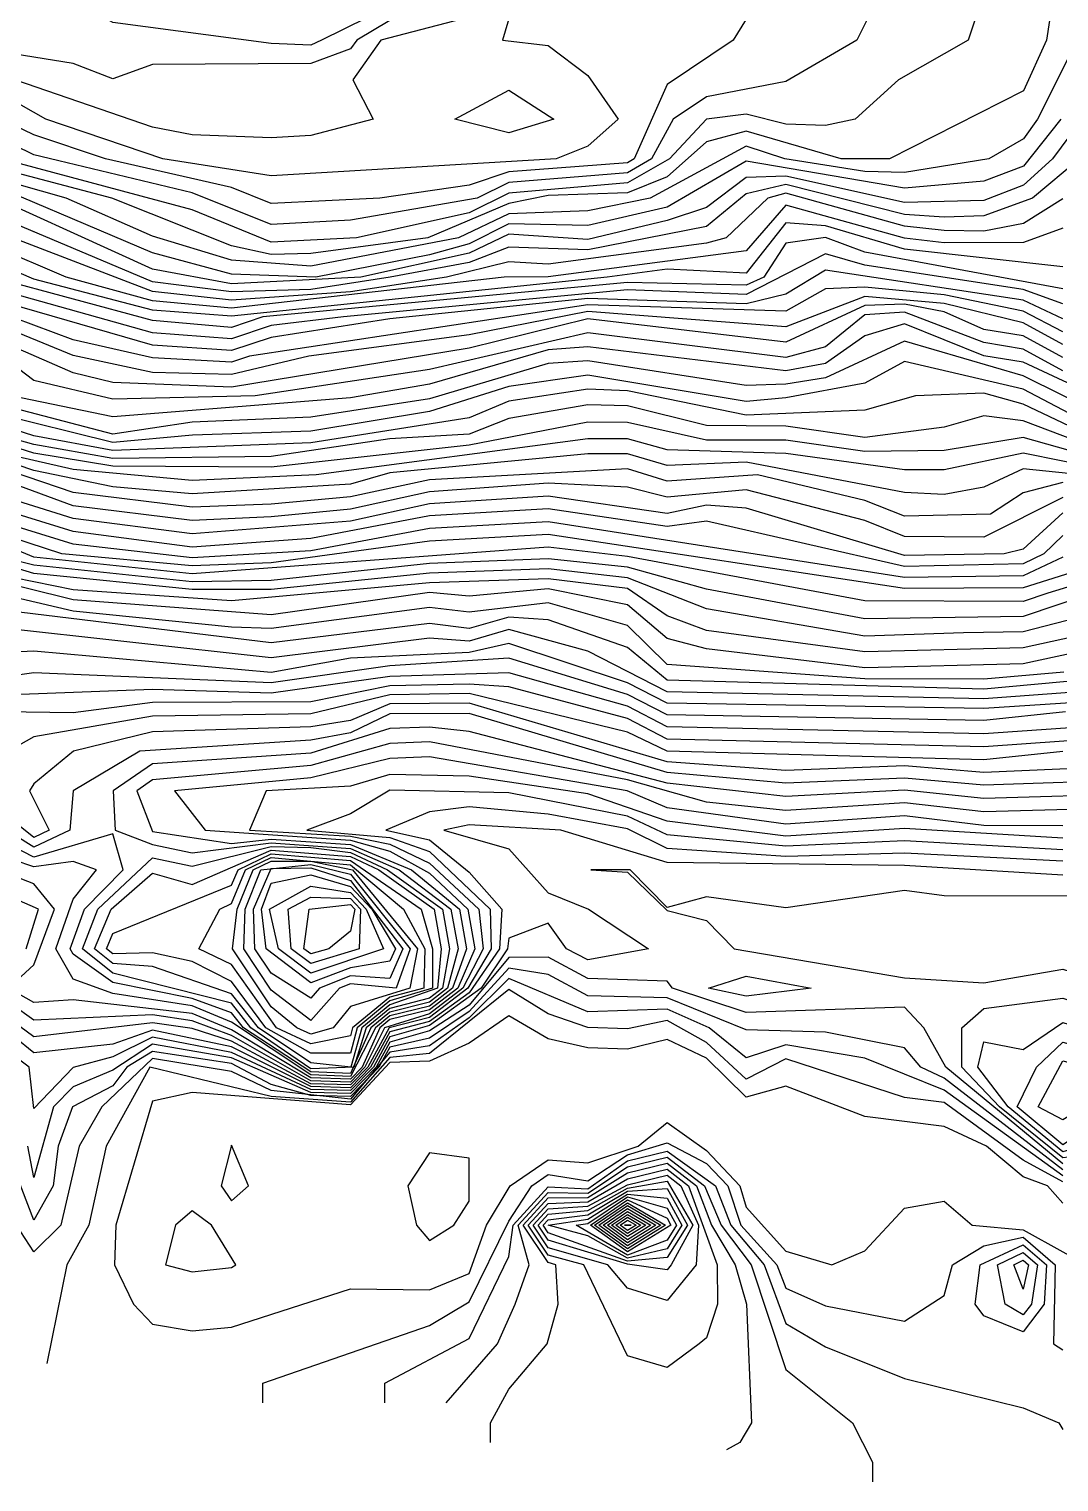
# Model space of a CAD drawing. Extents: x 2324165 to 2328366, y 427900 to 430978.
# Drawn here: x 2326915 to 2327527, y 427900 to 428765 of the extents above; entities that cross this region are included whole.
import ezdxf

# ---------------------------------------------------------------- set-up
doc = ezdxf.new("R2010")
doc.units = 0
doc.layers.add('contours', color=2, linetype='Continuous')

msp = doc.modelspace()

# ---------------------------------------------------------------- linework, layer by layer
at = {"layer": 'contours'}
for points in [[(2327402.3382, 429908.973), (2327435.6109, 429851.4763), (2327471.7884, 429815.0067), (2327481.6044, 429791.5153), (2327484.5203, 429768.0239), (2327481.8322, 429697.5498), (2327485.3067, 429603.5843), (2327472.1341, 429462.6362), (2327459.1496, 429396.085), (2327430.0892, 429345.1798), (2327406.256, 429251.2146), (2327383.9037, 429204.2322), (2327364.9703, 429142.7781), (2327344.6382, 429016.3017), (2327326.691, 428945.8278), (2327318.2391, 428922.3365), (2327294.335, 428881.0615), (2327273.94, 428828.3715), (2327211.6505, 428804.8809), (2327176.6134, 428784.0241), (2327129.525, 428769.5906), (2327109.8426, 428757.8993)], [(2327088.7058, 428757.8996), (2327082.4367, 428755.0286), (2327058.8926, 428756.0181), (2326964.7164, 428768.5723), (2326941.1724, 428782.1993), (2326917.6284, 428785.7672), (2326894.0844, 428796.618), (2326870.5402, 428784.652), (2326823.4522, 428802.3253), (2326799.9083, 428818.4781), (2326658.6441, 428847.0718), (2326519.9984, 428898.8545), (2326352.5719, 428932.537), (2326329.028, 428943.9808), (2326281.9398, 428948.9931), (2326164.2198, 428984.3157), (2326103.3719, 428992.8248), (2326046.4998, 429020.4723), (2325999.4117, 429027.6594), (2325952.3237, 429045.687), (2325881.6913, 429035.9018), (2325716.8831, 429074.473)], [(2327109.5314, 428640.4425), (2327058.8912, 428637.7362), (2327011.8033, 428657.0193), (2326898.7475, 428687.4277), (2326830.66, 428734.4112), (2326799.9075, 428749.6422), (2326752.8195, 428760.2826), (2326723.7747, 428781.3952), (2326588.0116, 428825.3828), (2326564.4676, 428838.2214), (2326446.7476, 428869.5954), (2326399.6596, 428885.9261), (2326281.9394, 428911.5676), (2326117.1313, 428957.7568), (2326022.9552, 428977.5462), (2325975.867, 428981.3294), (2325952.323, 428987.644), (2325881.6907, 428983.7939), (2325858.1466, 428986.9151)], [(2327085.3947, 428616.9514), (2327035.3469, 428618.6996), (2326988.2589, 428631.5732), (2326870.539, 428681.5164), (2326847.7358, 428687.4283), (2326799.9073, 428728.2155), (2326786.919, 428734.4117), (2326658.6432, 428772.8451), (2326635.0993, 428787.8967), (2326564.4674, 428814.3931), (2326446.7472, 428842.3814), (2326422.6315, 428851.8729), (2326305.4832, 428883.1526), (2326258.3952, 428901.4637), (2326070.0429, 428937.6229), (2326022.9549, 428952.1901), (2325952.3227, 428963.6117), (2325905.2345, 428962.4823), (2325811.0584, 428978.2538)], [(2327112.2527, 428616.9511), (2327035.3468, 428613.1122), (2326988.2588, 428621.7967), (2326870.5389, 428675.3159), (2326835.0528, 428687.4284), (2326799.9072, 428719.0765), (2326776.3632, 428730.5524), (2326658.6431, 428763.3415), (2326635.0992, 428778.7541), (2326564.4673, 428807.077), (2326446.7471, 428832.5513), (2326399.6591, 428849.1633), (2326305.4831, 428873.8221), (2326258.3951, 428893.6588), (2325952.3226, 428954.6929), (2325905.2344, 428954.2544), (2325858.1463, 428960.9391)], [(2327163.0607, 428616.9505), (2327105.9791, 428608.3251), (2327035.3467, 428603.4236), (2326988.2586, 428608.5529), (2326894.0827, 428644.5797), (2326870.5388, 428662.4502), (2326823.4508, 428680.4778), (2326799.9069, 428700.6713), (2326776.363, 428713.3606), (2326718.6674, 428734.4125), (2326658.643, 428748.9923), (2326564.4671, 428788.0536), (2326493.8351, 428811.6693), (2326446.747, 428818.5362), (2326329.0268, 428846.3071), (2326305.4828, 428853.0425), (2326258.3949, 428875.1325), (2326164.2188, 428901.1153), (2325952.3224, 428937.5229), (2325858.1461, 428942.4118)], [(2327197.4019, 428616.9501), (2327035.3467, 428598.5793), (2326988.2585, 428602.9699), (2326936.9367, 428616.9531), (2326894.0825, 428635.2182), (2326870.5387, 428653.4292), (2326823.4507, 428673.9117), (2326776.3629, 428704.233), (2326695.3245, 428734.4128), (2326658.6429, 428742.7508), (2326588.0109, 428766.0421), (2326493.835, 428805.2372), (2326352.5707, 428829.2134), (2326258.3948, 428866.8076), (2326211.3067, 428877.1101), (2326145.7269, 428898.8588), (2325952.3223, 428929.2664), (2325858.146, 428933.8242)], [(2327053.8102, 428593.4604), (2327035.3465, 428587.0542), (2326988.2584, 428591.2735), (2326894.0823, 428616.6432), (2326870.5385, 428635.3949), (2326823.4506, 428659.5667), (2326799.9067, 428677.8108), (2326729.2747, 428701.5361), (2326635.0988, 428739.1687), (2326588.0107, 428747.9673), (2326517.3787, 428774.5463), (2326493.8348, 428786.9812), (2326423.2027, 428805.6924), (2326313.7434, 428828.3828), (2326258.3946, 428850.2096), (2326086.1917, 428898.8595), (2325952.3222, 428916.0676), (2325829.0369, 428922.3539)], [(2327258.6612, 428616.9494), (2327035.3466, 428593.735), (2326988.2585, 428597.387), (2326917.6264, 428615.7471), (2326894.0824, 428625.8612), (2326870.5386, 428644.4081), (2326823.4506, 428667.3456), (2326799.9068, 428683.9409), (2326752.8188, 428704.5964), (2326729.2748, 428709.598), (2326682.1868, 428730.8984), (2326635.0988, 428746.0621), (2326588.0108, 428755.4645), (2326493.8349, 428796.1841), (2326333.7535, 428828.3825), (2326258.3947, 428858.4826), (2326093.5866, 428902.9475), (2325952.3222, 428921.4735), (2325858.1459, 428925.2366)], [(2327101.8902, 428593.4598), (2327058.8906, 428588.2274), (2327035.3465, 428580.2631), (2326988.2583, 428583.903), (2326894.0823, 428610.1807), (2326870.5384, 428626.3879), (2326823.4505, 428650.479), (2326799.9066, 428671.6806), (2326705.7306, 428701.787), (2326635.0987, 428731.6701), (2326588.0106, 428740.4701), (2326517.3786, 428764.7933), (2326493.8347, 428777.7047), (2326399.9525, 428804.8904), (2326291.6468, 428828.383), (2326258.3945, 428842.1361), (2326070.0424, 428894.2933), (2325952.3221, 428910.6618), (2325858.1458, 428913.8246)], [(2327046.0245, 428569.9691), (2327035.3463, 428566.4037), (2326988.2581, 428569.0236), (2326941.1701, 428579.7937), (2326894.0821, 428597.2556), (2326823.4503, 428633.7793), (2326799.9064, 428657.7192), (2326787.7067, 428663.9376), (2326697.8496, 428687.43), (2326635.0985, 428713.9811), (2326588.0104, 428724.3795), (2326564.4664, 428736.0471), (2326517.3784, 428747.3269), (2326493.8344, 428758.9252), (2326346.1656, 428804.891), (2326211.3062, 428835.5921), (2326187.7623, 428845.4187), (2326070.0422, 428876.3163), (2325975.866, 428896.4085), (2325952.322, 428899.8501), (2325881.6897, 428900.4634), (2325811.0576, 428909.5356)], [(2327012.0724, 428522.9868), (2326964.7135, 428518.603), (2326894.0814, 428536.0784), (2326823.4497, 428587.3067), (2326776.3618, 428613.4867), (2326752.8178, 428620.3294), (2326729.2739, 428638.8788), (2326705.7298, 428637.3415), (2326658.6419, 428657.3308), (2326564.4658, 428684.139), (2326534.5105, 428687.432), (2326399.6579, 428743.7085), (2326329.0258, 428754.7957), (2326305.4818, 428765.5181), (2326234.8498, 428787.553), (2326140.6737, 428811.5948), (2326117.1296, 428815.2423), (2326093.5855, 428813.5404), (2326070.0415, 428818.3109), (2326022.9535, 428835.7749), (2325975.8653, 428836.7461), (2325881.6893, 428863.6973), (2325782.2058, 428875.3717)], [(2327085.5229, 428499.4946), (2327011.8014, 428496.0745), (2326941.1692, 428502.6178), (2326894.0811, 428513.225), (2326846.9932, 428536.8922), (2326799.9055, 428573.7964), (2326729.2736, 428607.0989), (2326658.6415, 428625.2244), (2326625.9625, 428640.4481), (2326588.0096, 428651.9668), (2326564.4656, 428665.9696), (2326517.3775, 428672.2371), (2326493.8335, 428681.1359), (2326446.7454, 428688.3457), (2326406.0129, 428710.9248), (2326334.5734, 428734.417), (2326305.4814, 428735.4333), (2326258.3934, 428749.0631), (2326203.887, 428757.9099), (2326140.6733, 428775.9782), (2326093.5852, 428781.3715), (2326022.9532, 428807.0165), (2325975.865, 428811.0321), (2325834.6008, 428840.5888)], [(2327496.7319, 428828.3689), (2327473.3558, 428757.8951), (2327431.9796, 428734.4042), (2327406.1671, 428710.9131), (2327388.5093, 428707.171), (2327364.9652, 428708.0928), (2327341.4212, 428713.863), (2327317.8771, 428711.0559), (2327295.6996, 428687.4231), (2327270.7884, 428673.1502), (2327200.1561, 428667.0517), (2327176.6119, 428655.3104), (2327109.5314, 428640.4425)], [(2327553.3149, 428447.1989), (2327506.2265, 428432.3098), (2327435.5943, 428431.8477), (2327223.6978, 428463.9621), (2327153.0655, 428460.0448), (2327058.889, 428447.1125), (2327011.8008, 428445.3969), (2326934.2884, 428452.5136), (2326894.0806, 428465.5379), (2326846.9926, 428487.8199), (2326729.2729, 428553.346), (2326682.1849, 428563.5542), (2326635.0969, 428584.1149), (2326564.4649, 428605.9775), (2326517.3768, 428614.6308), (2326493.8329, 428624.6663), (2326446.7448, 428637.2061), (2326399.6569, 428657.8289), (2326305.4808, 428681.5013), (2326234.8487, 428693.708), (2326134.1017, 428734.4194), (2325975.8645, 428761.89), (2325811.0563, 428800.6177)], [(2327529.7708, 428450.45), (2327506.2266, 428439.4259), (2327435.5943, 428438.4091), (2327223.6979, 428471.5693), (2327153.0656, 428467.5447), (2327082.4332, 428454.275), (2327011.8008, 428450.1447), (2326941.1687, 428458.252), (2326894.0806, 428472.7078), (2326823.4488, 428506.847), (2326729.2731, 428564.0291), (2326682.185, 428573.5639), (2326634.126, 428593.4653), (2326517.3769, 428623.2167), (2326493.833, 428633.9479), (2326446.7449, 428646.4921), (2326409.8777, 428663.942), (2326234.8488, 428701.5437), (2326158.6373, 428734.4191), (2325975.8646, 428769.023), (2325905.2325, 428785.6413), (2325881.6885, 428794.8191), (2325826.1922, 428804.8971)], [(2327553.3157, 428513.6855), (2327506.2277, 428531.538), (2327482.6836, 428534.5385), (2327459.1395, 428527.7262), (2327412.0512, 428521.6115), (2327364.9631, 428528.4092), (2327317.8749, 428528.8281), (2327270.7869, 428540.4138), (2327247.2428, 428540.9879), (2327200.1545, 428533.0005), (2327176.6103, 428523.571), (2327129.5221, 428520.805), (2327058.8897, 428510.3895), (2326964.7133, 428509.2303), (2326917.6253, 428517.4646), (2326894.0812, 428524.0731), (2326776.3617, 428598.6697), (2326564.4657, 428675.0543), (2326517.3776, 428681.2919), (2326493.8337, 428693.398), (2326446.7456, 428705.3506), (2326392.0146, 428734.4164), (2326305.4816, 428750.941), (2326117.1295, 428802.6373)], [(2327529.7722, 428569.1972), (2327506.2283, 428582.0267), (2327482.6842, 428585.8078), (2327459.1403, 428596.3267), (2327435.5962, 428600.8982), (2327412.0521, 428600.0596), (2327364.9637, 428578.2766), (2327247.2434, 428592.1427), (2327176.6109, 428574.7517), (2327035.3461, 428551.6767), (2326964.7139, 428554.3261), (2326941.1698, 428560.0516), (2326894.0819, 428580.5531), (2326870.538, 428598.6064), (2326823.4501, 428618.8982), (2326799.9062, 428640.8416), (2326748.8357, 428663.9381), (2326650.3783, 428687.4306), (2326588.0102, 428707.5076), (2326564.4663, 428719.3596), (2326517.3782, 428730.9871), (2326493.8343, 428745.9856), (2326446.7462, 428754.5333), (2326294.1801, 428804.8916)], [(2327520.8186, 428429.0154), (2327506.2264, 428424.1523), (2327412.0501, 428424.4273), (2327270.7858, 428450.7858), (2327223.6977, 428456.3548), (2327011.8007, 428440.6491), (2326917.6245, 428450.4998), (2326846.9925, 428479.731), (2326799.9047, 428509.536), (2326729.2728, 428541.9064), (2326682.1848, 428553.7286), (2326635.0968, 428575.0753), (2326564.4648, 428599.1533), (2326517.3768, 428607.8558), (2326446.7447, 428628.1769), (2326423.2008, 428640.1485), (2326350.1656, 428663.9427), (2326305.4807, 428675.9304), (2326230.6495, 428687.4355), (2326117.1287, 428732.5941), (2325960.743, 428757.9128), (2325881.6883, 428778.0442), (2325787.5121, 428796.2626)], [(2327049.3973, 428546.4777), (2326964.7138, 428544.3774), (2326917.6257, 428555.5829), (2326867.7355, 428593.4626), (2326823.45, 428611.296), (2326782.1555, 428640.4463), (2326732.6187, 428663.9383), (2326658.6421, 428678.7233), (2326588.0101, 428698.9945), (2326564.1217, 428710.923), (2326517.3781, 428722.8424), (2326493.8342, 428739.6833), (2326446.7461, 428747.6768), (2326352.5701, 428773.3978)], [(2327081.2483, 428569.9687), (2327035.3462, 428559.0402), (2326988.258, 428560.3894), (2326941.17, 428570.4703), (2326894.082, 428589.689), (2326870.5381, 428604.8204), (2326823.4502, 428626.3387), (2326799.9063, 428649.2804), (2326769.4305, 428663.9378), (2326675.9393, 428687.4303), (2326635.0983, 428704.3243), (2326588.0103, 428715.9629), (2326564.4664, 428727.9128), (2326517.3783, 428739.1503), (2326493.8344, 428752.2879), (2326446.7463, 428762.4033), (2326423.2023, 428773.0174)], [(2327129.6171, 428616.9509), (2327082.435, 428609.6756), (2327035.3468, 428608.2679), (2326988.2587, 428614.1358), (2326894.0828, 428653.9469), (2326870.5389, 428669.1155), (2326823.4509, 428687.0439), (2326799.9071, 428709.9252), (2326776.3631, 428721.9565), (2326705.7311, 428745.0177), (2326658.643, 428755.2338), (2326611.5551, 428779.7899)], [(2327123.5436, 428663.9337), (2327058.8915, 428660.8379), (2327035.3475, 428670.2817), (2326960.3353, 428687.427), (2326917.6274, 428701.6642), (2326894.0835, 428712.976), (2326866.547, 428734.4108), (2326823.4516, 428749.0986), (2326799.9077, 428764.0392), (2326752.8197, 428779.1057)], [(2327119.5609, 428710.9165), (2327082.436, 428701.1958), (2327058.8919, 428699.9498), (2327011.8038, 428701.7592), (2326988.2597, 428706.3101), (2326894.0838, 428738.5785), (2326870.5398, 428751.0723), (2326840.963, 428757.9025), (2326799.9079, 428780.6104)], [(2327129.5251, 428778.0725), (2327088.7058, 428757.8996)], [(2327348.0214, 428781.3879), (2327333.6202, 428757.8967), (2327294.3332, 428731.6147), (2327274.8366, 428687.4233), (2327270.7886, 428685.0792), (2327200.1563, 428679.6612), (2327176.6121, 428671.7787), (2327123.5436, 428663.9337)], [(2327523.5127, 428781.3859), (2327519.9516, 428757.8945), (2327506.23, 428727.7397), (2327426.6385, 428687.4215), (2327397.8043, 428687.4219), (2327341.4211, 428703.8813), (2327317.8769, 428697.4562), (2327294.3326, 428676.7704), (2327270.7884, 428667.1857), (2327223.7002, 428665.6577), (2327200.156, 428660.8551), (2327151.9902, 428640.442)], [(2327418.8238, 428781.3871), (2327407.2383, 428757.8959), (2327364.9655, 428733.3413), (2327317.8772, 428724.2731), (2327297.9948, 428710.9144), (2327285.1361, 428687.4232), (2327270.7885, 428679.1147), (2327200.1562, 428673.3564), (2327181.3012, 428663.933)], [(2327203.3738, 428781.3896), (2327196.4465, 428757.8983), (2327223.7012, 428754.8427), (2327247.2451, 428736.9541), (2327265.2417, 428710.9148), (2327247.2446, 428695.0176), (2327228.4357, 428687.4238)], [(2327518.4488, 428452.5067), (2327506.2267, 428446.542), (2327435.5944, 428444.9704), (2327317.8743, 428471.8271), (2327294.3301, 428468.7275), (2327223.698, 428479.1936), (2327153.0657, 428475.0446), (2327082.4332, 428461.656), (2327011.8009, 428456.4567), (2326941.1687, 428465.8265), (2326894.0807, 428480.2599), (2326823.4488, 428512.6999), (2326729.2732, 428573.7681), (2326682.1851, 428583.9205), (2326517.3771, 428632.7502), (2326493.8331, 428643.2577), (2326446.7451, 428655.9223), (2326423.2011, 428667.1196), (2326234.8489, 428709.3794), (2326187.761, 428734.5081), (2326070.0408, 428756.4455), (2326022.9527, 428769.9344)], [(2327486.6691, 428475.9985), (2327435.5948, 428474.8173), (2327412.0508, 428484.1677), (2327348.1368, 428499.4915), (2327294.3305, 428495.6688), (2327270.7865, 428503.106), (2327153.0659, 428496.3872), (2327105.9776, 428486.4187), (2327058.8894, 428481.9372), (2327011.8012, 428480.1188), (2326941.169, 428488.879), (2326840.7182, 428522.9888), (2326799.9053, 428557.6977), (2326729.2735, 428596.9905), (2326658.6414, 428611.8808), (2326564.4654, 428649.9543), (2326493.8334, 428668.8276), (2326446.7453, 428676.4339), (2326329.0253, 428717.7552), (2326305.4812, 428719.1237), (2326117.1291, 428767.1797)], [(2327553.3159, 428535.0123), (2327506.228, 428558.4122), (2327435.596, 428578.8531), (2327388.5075, 428557.1778), (2327364.9634, 428553.2832), (2327341.4193, 428552.5028), (2327247.2431, 428567.2342), (2327223.699, 428565.5744), (2327153.0665, 428544.7332), (2327082.4341, 428533.7818), (2327011.8018, 428530.817), (2326964.7135, 428523.655), (2326894.0815, 428542.0811), (2326830.7854, 428593.463), (2326729.2741, 428648.02), (2326705.73, 428648.7475), (2326668.7824, 428663.939), (2326635.0979, 428669.593), (2326571.531, 428687.4315), (2326498.4291, 428710.9237), (2326470.29, 428728.3844), (2326399.658, 428749.3006), (2326336.3277, 428757.9084), (2326305.4819, 428772.4271)], [(2327529.7725, 428592.2611), (2327506.2285, 428603.2839), (2327388.5083, 428621.1382), (2327364.964, 428606.9838), (2327341.4199, 428601.0734), (2327247.2436, 428604.3425), (2327129.523, 428592.1433), (2327058.8906, 428581.1599), (2327035.3464, 428573.472), (2326988.2582, 428576.5326), (2326894.0822, 428603.7181), (2326823.4503, 428641.3912), (2326799.9065, 428665.5505), (2326705.7305, 428692.882), (2326635.0986, 428722.8256), (2326588.0105, 428732.7961), (2326564.4665, 428742.8539), (2326517.3785, 428755.5035), (2326493.8346, 428768.3149)], [(2327170.2194, 428640.4418), (2327082.4351, 428623.6478), (2327035.347, 428627.1273), (2326988.259, 428641.432), (2326936.9922, 428663.9359), (2326894.083, 428676.0896), (2326846.9951, 428700.1292), (2326799.9074, 428736.5238), (2326752.8193, 428747.9312), (2326705.7314, 428769.0076)], [(2327151.9902, 428640.442), (2327082.4352, 428631.02), (2327058.8911, 428630.4169), (2327035.3471, 428635.5551), (2326963.9873, 428663.9356), (2326894.0831, 428682.3751), (2326799.9074, 428743.083), (2326752.8194, 428753.6387), (2326729.2755, 428768.7269)], [(2327181.3012, 428663.933), (2327105.9796, 428650.9241), (2327058.8913, 428648.327), (2327011.8034, 428667.0959), (2326917.6273, 428689.8606), (2326894.0833, 428701.2358), (2326848.4317, 428734.411), (2326823.4515, 428742.9949), (2326799.9076, 428756.2015), (2326752.8196, 428769.6942)], [(2327228.4357, 428687.4238), (2327058.8917, 428677.1965), (2326994.4099, 428687.4266), (2326924.8068, 428710.9188), (2326870.5397, 428741.7098), (2326823.4517, 428755.2023), (2326799.9078, 428772.3248)], [(2327109.8426, 428757.8993), (2327105.9807, 428752.8335), (2327082.4365, 428744.1842), (2326988.2602, 428743.5623), (2326964.716, 428734.9432), (2326941.172, 428744.082), (2326894.0839, 428751.5891), (2326846.996, 428771.682)], [(2327176.6132, 428771.7221), (2327124.1218, 428757.8992), (2327107.4715, 428734.408), (2327119.5609, 428710.9165)], [(2327470.6069, 428405.5246), (2327412.0498, 428403.5219), (2327317.8737, 428419.818), (2327270.7857, 428438.1292), (2327223.6976, 428443.549), (2327153.0653, 428441.0136), (2327058.8888, 428431.2738), (2327011.8006, 428431.1535), (2326917.6244, 428440.7451), (2326846.9923, 428462.226), (2326823.4484, 428475.1843), (2326795.4131, 428499.4979), (2326752.8166, 428515.4941), (2326717.7699, 428522.9902), (2326658.6406, 428542.9343), (2326635.0966, 428557.6947), (2326564.4647, 428583.125), (2326446.7445, 428611.9731), (2326305.4806, 428664.7885), (2326187.284, 428687.436), (2326117.1285, 428715.1839), (2326070.0404, 428723.9354), (2326022.9524, 428738.4651), (2325858.144, 428763.8577)], [(2327538.2699, 428757.8943), (2327514.5647, 428710.9119), (2327506.2297, 428699.3205), (2327485.6484, 428687.4208), (2327435.5972, 428679.2878), (2327412.0531, 428679.8086), (2327364.4699, 428687.4222), (2327341.421, 428694.964), (2327284.3541, 428663.9318), (2327247.2442, 428656.5337), (2327200.156, 428654.7645), (2327170.2194, 428640.4418)], [(2327592.4866, 428382.0318), (2327482.6817, 428372.0365), (2327294.3291, 428377.2429), (2327270.7852, 428396.7028), (2327223.6972, 428413.2403), (2327200.1532, 428414.6994), (2327176.609, 428407.9909), (2327153.0649, 428411.1043), (2327058.8884, 428399.4579), (2326894.08, 428419.5109), (2326823.448, 428441.2017), (2326752.8162, 428481.7488), (2326711.647, 428499.4989), (2326658.6402, 428511.5056), (2326564.4642, 428544.7712), (2326517.3761, 428550.1678), (2326413.2734, 428593.4679), (2326185.3914, 428663.9447), (2326117.1281, 428681.2687), (2326076.6848, 428687.4373), (2325881.6878, 428739.2426), (2325787.5116, 428750.1408)], [(2327576.8581, 428373.1443), (2327482.6817, 428366.2218), (2327294.329, 428370.4457), (2327247.2411, 428394.5132), (2327200.1531, 428407.4245), (2327176.6089, 428400.5299), (2327153.0648, 428402.3293), (2327058.8883, 428390.6729), (2326894.0799, 428408.8357), (2326823.4479, 428434.1061), (2326688.0172, 428499.4992), (2326658.6401, 428505.3518), (2326635.0961, 428516.0624), (2326588.0081, 428523.4222), (2326540.92, 428538.7222), (2326517.376, 428540.5729), (2326389.8023, 428593.4682), (2326211.304, 428644.0304), (2326159.0462, 428663.945), (2326117.128, 428675.1579), (2326046.4959, 428686.8281), (2325905.2318, 428723.9977), (2325881.6878, 428733.7042), (2325787.5115, 428744.2896)], [(2327553.316, 428544.383), (2327506.2281, 428566.3703), (2327482.6841, 428570.3192), (2327435.5961, 428589.1682), (2327412.0519, 428582.1992), (2327388.5076, 428565.7342), (2327364.9635, 428561.2693), (2327247.2432, 428575.5654), (2327223.6991, 428573.7117), (2327153.0666, 428553.2759), (2327105.9783, 428545.1655), (2326964.7136, 428534.0162), (2326904.1247, 428546.4794), (2326894.0816, 428552.1409), (2326851.4633, 428593.4628), (2326823.4499, 428603.6367), (2326776.3621, 428633.159), (2326729.2742, 428656.8942), (2326588.01, 428690.4814), (2326540.922, 428709.874), (2326517.378, 428714.6976), (2326488.4176, 428734.4152), (2326446.746, 428740.8203)], [(2327558.4102, 428734.4027), (2327523.6349, 428687.4204), (2327506.2293, 428671.7963), (2327482.6851, 428662.5259), (2327435.5969, 428661.3245), (2327364.9649, 428677.1631), (2327341.4208, 428676.2794), (2327317.8765, 428658.3557), (2327294.3323, 428650.7675), (2327247.244, 428639.37), (2327200.1558, 428642.5833), (2327176.6116, 428631.281), (2327112.2527, 428616.9511)], [(2327227.0471, 428710.9152), (2327200.1565, 428702.8426), (2327168.0593, 428710.9159), (2327200.1568, 428728.283), (2327227.0471, 428710.9152)], [(2327553.3157, 428519.1021), (2327506.2278, 428541.4964), (2327482.6838, 428548.0206), (2327442.166, 428546.4731), (2327412.0514, 428537.96), (2327341.4191, 428534.8782), (2327270.787, 428549.3701), (2327247.2429, 428550.3946), (2327200.1547, 428543.1632), (2327176.6104, 428533.4395), (2327082.4339, 428518.5025), (2326964.7134, 428513.9166), (2326917.6253, 428522.6019), (2326894.0813, 428530.0758), (2326823.4496, 428578.1417), (2326776.3617, 428606.0782), (2326743.0139, 428616.9554), (2326729.2738, 428628.1835), (2326705.7298, 428630.3448), (2326564.4658, 428679.5967), (2326517.3777, 428685.8194), (2326493.8337, 428699.5049), (2326454.5492, 428710.9243)], [(2327528.5417, 428710.9117), (2327506.2295, 428683.0546), (2327482.6853, 428674.1959), (2327435.597, 428669.8649), (2327341.4209, 428685.9331), (2327294.3324, 428658.6706), (2327247.2441, 428647.7053), (2327200.1559, 428648.6739), (2327176.6117, 428636.8851), (2327153.0675, 428630.2612), (2327085.3947, 428616.9514)], [(2327553.3156, 428508.2689), (2327506.2276, 428521.6715), (2327459.1393, 428513.9257), (2327412.0511, 428513.288), (2327364.963, 428520.1153), (2327317.8748, 428520.1248), (2327270.7868, 428530.5094), (2327247.2427, 428530.7217), (2327176.6103, 428517.1793), (2327058.8896, 428503.956), (2326964.7133, 428504.5439), (2326917.6252, 428512.3273), (2326883.8136, 428522.9883), (2326823.4494, 428560.7993), (2326799.9055, 428579.6032), (2326729.2736, 428612.1531), (2326658.6416, 428631.97), (2326635.0976, 428643.6762), (2326588.0096, 428658.0985), (2326564.4657, 428670.512), (2326517.3776, 428676.7645), (2326493.8336, 428687.2901), (2326446.7455, 428696.8482)], [(2327539.6948, 428687.4202), (2327511.7439, 428663.9292), (2327482.685, 428653.4879), (2327459.1409, 428652.7762), (2327435.5969, 428654.2856), (2327364.9648, 428672.0797), (2327341.4206, 428666.6258), (2327317.8763, 428647.1575), (2327247.2439, 428633.3251), (2327200.1557, 428634.8151), (2327176.6115, 428625.677), (2327129.6171, 428616.9509)], [(2327600.4036, 428493.3351), (2327506.2274, 428503.0605), (2327482.6832, 428492.1851), (2327459.139, 428487.7475), (2327435.5949, 428488.9969), (2327341.4188, 428506.9447), (2327294.3306, 428505.0811), (2327270.7866, 428511.9793), (2327247.2425, 428512.028), (2327129.5219, 428500.5611), (2327105.9777, 428493.8897), (2327011.8013, 428488.0966), (2326964.7131, 428492.242), (2326917.6251, 428502.0528), (2326855.6669, 428522.9886), (2326823.4492, 428543.9601), (2326799.9054, 428566.848), (2326729.2735, 428602.0447), (2326658.6414, 428618.4789), (2326588.0095, 428645.8351), (2326564.4655, 428658.9587), (2326446.7454, 428682.2454)], [(2327494.7797, 428452.507), (2327435.5945, 428451.5318), (2327341.4185, 428479.5418), (2327317.8744, 428481.447), (2327294.3302, 428476.5379), (2327223.6981, 428486.8416), (2327153.0658, 428482.1931), (2327105.9775, 428471.7898), (2327011.801, 428464.3253), (2326941.1688, 428473.4009), (2326894.0808, 428488.1377), (2326873.8393, 428499.497), (2326823.4489, 428518.5528), (2326799.9051, 428539.139), (2326729.2733, 428582.3231), (2326596.9888, 428616.9571), (2326564.4652, 428630.9496), (2326517.3772, 428642.3647), (2326493.8332, 428652.6337), (2326423.2012, 428673.238)], [(2327529.7713, 428485.9235), (2327482.6828, 428462.3578), (2327435.5946, 428462.7662), (2327412.0506, 428472.3073), (2327341.4186, 428490.4939), (2327294.3304, 428486.1034), (2327270.7863, 428492.0595), (2327223.6982, 428494.4896), (2327153.0658, 428489.2902), (2327105.9775, 428478.9477), (2327058.8893, 428474.3838), (2327011.8011, 428472.1939), (2326941.1689, 428481.1058), (2326826.8143, 428522.9889), (2326799.9052, 428548.5473), (2326729.2734, 428590.8781), (2326658.6413, 428605.3256), (2326564.4653, 428640.9499), (2326517.3773, 428652.3188), (2326493.8333, 428662.0097), (2326446.7452, 428670.6225)], [(2327529.7733, 428663.6617), (2327506.2291, 428648.9922), (2327482.6849, 428644.4499), (2327459.1408, 428644.8352), (2327435.5968, 428647.2467), (2327364.9647, 428666.9963), (2327354.2405, 428663.931), (2327329.4318, 428640.4399), (2327317.8762, 428637.2659), (2327223.6997, 428624.6487), (2327200.1556, 428626.1371), (2327163.0607, 428616.9505)], [(2327529.7731, 428646.1038), (2327506.2289, 428637.6195), (2327459.1408, 428637.3332), (2327435.5967, 428640.2256), (2327364.9647, 428659.7551), (2327341.4202, 428632.6349), (2327223.6996, 428617.1917), (2327197.4019, 428616.9501)], [(2327529.7729, 428623.1888), (2327435.5966, 428633.7295), (2327388.5086, 428647.4933), (2327364.9645, 428649.2363), (2327341.4201, 428619.2905), (2327294.3319, 428621.7434), (2327258.6612, 428616.9494)], [(2327529.7727, 428610.1243), (2327412.0525, 428631.8186), (2327388.5085, 428640.5839), (2327364.9644, 428637.1794), (2327351.9675, 428616.9483), (2327341.42, 428612.3144), (2327270.7878, 428613.9312), (2327053.8102, 428593.4604)], [(2327529.7726, 428601.0872), (2327506.2286, 428609.6955), (2327412.0524, 428624.0675), (2327388.5084, 428630.8908), (2327341.4199, 428606.6939), (2327270.7877, 428609.5633), (2327101.8902, 428593.4598)], [(2327547.3541, 428429.015), (2327506.2263, 428415.0971), (2327412.05, 428413.8491), (2327317.8738, 428431.4645), (2327270.7858, 428444.4575), (2327223.6977, 428449.5447), (2327153.0653, 428446.7753), (2327058.8889, 428436.5534), (2327011.8007, 428435.9013), (2326917.6244, 428445.6224), (2326890.8174, 428452.5141), (2326846.9924, 428471.177), (2326823.4485, 428484.0761), (2326799.9046, 428503.6794), (2326776.3607, 428513.4699), (2326658.6407, 428552.492), (2326635.0967, 428566.2477), (2326564.4648, 428591.9892), (2326446.7446, 428619.1477)], [(2327546.9555, 428405.5237), (2327506.2261, 428396.5532), (2327412.0497, 428394.1212), (2327317.8735, 428406.9054), (2327294.3295, 428415.6359), (2327270.7856, 428431.8009), (2327223.6975, 428437.5534), (2327153.0652, 428435.2518), (2327035.3446, 428424.4908), (2326941.1683, 428431.0443), (2326894.0803, 428440.5644), (2326846.9922, 428453.2751), (2326823.4483, 428465.7607), (2326799.9044, 428486.9691), (2326776.3605, 428500.8449), (2326682.1844, 428525.5951), (2326658.6404, 428533.5872), (2326635.0965, 428549.1417), (2326564.4646, 428574.2607), (2326517.3765, 428583.8342), (2326407.112, 428616.9593)], [(2327529.7724, 428584.5818), (2327506.2285, 428596.8724), (2327459.1404, 428606.46), (2327412.0523, 428611.0207), (2327388.5082, 428610.1254), (2327364.9639, 428596.8581), (2327247.2435, 428600.5117), (2327046.0245, 428569.9691)], [(2327529.7723, 428576.9024), (2327506.2284, 428589.817), (2327459.1403, 428601.3934), (2327412.0522, 428605.5402), (2327364.9638, 428587.3988), (2327247.2435, 428596.6809), (2327176.611, 428582.7913), (2327081.2483, 428569.9687)], [(2327576.858, 428366.5773), (2327482.6816, 428360.4071), (2327294.3289, 428363.6486), (2327270.785, 428375.641), (2327200.153, 428399.0895), (2327176.6088, 428393.8281), (2327105.9765, 428390.4134), (2327058.8882, 428381.932), (2326917.6238, 428394.4789), (2326894.0797, 428393.2985), (2326823.4478, 428423.5381), (2326799.9039, 428437.2821), (2326759.3731, 428452.5156), (2326682.1841, 428492.4606), (2326635.0961, 428510.2621), (2326588.008, 428516.2102), (2326540.9199, 428529.0369), (2326517.3759, 428531.8352), (2326364.0371, 428593.4685)], [(2327530.4029, 428382.0325), (2327482.6818, 428377.8512), (2327412.0495, 428378.1794), (2327294.3292, 428386.5929), (2327270.7854, 428409.9089), (2327223.6973, 428423.2486), (2327176.6091, 428417.6788), (2327153.065, 428420.4432), (2327058.8885, 428408.047), (2327035.3444, 428408.8023), (2326941.1682, 428418.3511), (2326846.9921, 428440.3738), (2326823.4481, 428448.2973), (2326799.9042, 428466.9627), (2326738.0351, 428499.4986), (2326658.6403, 428517.6595), (2326635.0963, 428530.5761), (2326564.4643, 428554.9569), (2326517.3762, 428561.5548), (2326446.7443, 428591.5997)], [(2327576.8585, 428402.3835), (2327506.226, 428387.0382), (2327412.0496, 428384.7206), (2327317.8734, 428396.0345), (2327294.3294, 428402.0452), (2327270.7855, 428422.1563), (2327223.6974, 428431.5577), (2327176.6092, 428427.3666), (2327153.0651, 428429.4901), (2327058.8886, 428416.1977), (2326941.1683, 428425.0188), (2326830.6791, 428452.5148), (2326799.9043, 428477.227), (2326760.936, 428499.4983), (2326662.3353, 428522.9909), (2326635.0964, 428539.9932), (2326564.4644, 428564.8599), (2326493.8324, 428580.1905), (2326466.4365, 428593.4673)], [(2327529.7721, 428561.2498), (2327506.2282, 428574.2364), (2327482.6842, 428578.0635), (2327435.5962, 428596.2008), (2327412.0521, 428594.5791), (2327388.5078, 428575.5877), (2327364.9636, 428569.2554), (2327247.2433, 428583.854), (2327153.0667, 428562.0782), (2327049.3973, 428546.4777)], [(2327553.3158, 428525.6416), (2327506.2279, 428550.454), (2327435.5958, 428566.9429), (2327412.0516, 428553.901), (2327364.9633, 428545.2342), (2327341.4192, 428543.0027), (2327247.243, 428558.8144), (2327200.1548, 428551.885), (2327153.0664, 428537.0721), (2327082.434, 428525.4855), (2327012.0724, 428522.9868)], [(2327576.8579, 428351.8736), (2327482.6814, 428345.4597), (2327294.3288, 428349.5373), (2327270.7848, 428361.9265), (2327200.1528, 428381.6846), (2327129.5205, 428379.4406), (2327058.8881, 428369.5216), (2326988.2558, 428371.7772), (2326894.0794, 428368.2275), (2326823.4474, 428385.5255), (2326799.9036, 428410.7606), (2326729.2717, 428448.3214), (2326705.7277, 428455.8956), (2326682.1838, 428472.9376), (2326635.0959, 428497.7312), (2326588.0078, 428502.077), (2326540.9198, 428514.8804), (2326493.8317, 428522.057), (2326399.6558, 428561.3351)], [(2327531.3772, 428358.5411), (2327482.6815, 428353.2503), (2327294.3288, 428356.7483), (2327270.7849, 428368.7838), (2327200.1529, 428390.3806), (2327129.5205, 428385.791), (2327058.8881, 428375.7268), (2326917.6237, 428381.7128), (2326894.0795, 428378.35), (2326846.9916, 428399.3178), (2326823.4476, 428404.2447), (2326795.9378, 428429.0238), (2326705.7278, 428466.7598), (2326682.1839, 428482.9852), (2326635.096, 428504.4619), (2326588.0079, 428509.1436), (2326517.3758, 428523.0975), (2326470.2878, 428542.5715)], [(2327553.3156, 428502.8523), (2327506.2275, 428512.366), (2327459.1392, 428502.4358), (2327435.5951, 428502.3714), (2327364.9629, 428512.0371), (2327294.3307, 428514.3915), (2327270.7867, 428520.8527), (2327247.2426, 428520.8189), (2327085.5229, 428499.4946)], [(2327529.7714, 428494.9342), (2327506.2272, 428488.7057), (2327486.6691, 428475.9985)], [(2327529.7712, 428476.9129), (2327506.2268, 428455.1542), (2327494.7797, 428452.507)], [(2327529.771, 428463.397), (2327518.4488, 428452.5067)], [(2327553.3148, 428439.0348), (2327520.8186, 428429.0154)], [(2327576.8587, 428424.3845), (2327506.2262, 428406.042), (2327470.6069, 428405.5246)], [(2327600.4019, 428345.9256), (2327482.6813, 428337.669), (2327294.3287, 428342.3263), (2327270.7847, 428354.4289), (2327200.1527, 428373.2846), (2327176.6086, 428374.9842), (2327129.5204, 428374.0114), (2327082.4321, 428364.4465), (2326988.2557, 428364.1127), (2326941.1675, 428357.9575), (2326899.204, 428358.5485)], [(2327529.7695, 428334.8164), (2327482.6813, 428330.0178), (2327294.3286, 428335.1152), (2327270.7846, 428346.3081), (2327176.6085, 428369.2993), (2327129.5203, 428368.5823), (2327082.432, 428357.3235), (2326988.2556, 428355.9734), (2326917.6232, 428343.642), (2326902.652, 428335.0571)], [(2327600.4017, 428327.4983), (2327482.6812, 428322.4373), (2327435.593, 428326.367), (2327364.9607, 428323.6605), (2327294.3285, 428328.7733), (2327176.6085, 428363.6145), (2327129.5203, 428363.1532), (2327105.9761, 428353.3632), (2327082.4319, 428349.5084), (2326988.2555, 428346.5752), (2326941.3689, 428335.0566), (2326917.6229, 428315.6554), (2326915.0869, 428311.5656), (2326926.7664, 428288.0741), (2326917.6225, 428283.7467), (2326894.0787, 428302.5848)], [(2327576.8574, 428309.7447), (2327482.681, 428307.0034), (2327435.5929, 428311.8411), (2327364.9605, 428308.0898), (2327294.3284, 428316.1048), (2327176.6083, 428346.884), (2327153.0642, 428349.3891), (2327129.5201, 428348.4814), (2327082.4318, 428333.9406), (2326988.2553, 428327.6143), (2326964.9305, 428311.565), (2326966.1278, 428288.0736), (2326988.2548, 428279.5553), (2327011.7988, 428274.536), (2327058.887, 428280.5044), (2327105.9752, 428277.2436), (2327134.9106, 428264.5803), (2327165.7584, 428241.0885), (2327170.0437, 428217.5971), (2327163.8112, 428194.1058), (2327153.0623, 428185.8187), (2327129.5181, 428179.8948), (2327118.1183, 428170.615), (2327105.9736, 428143.3932), (2327082.4295, 428144.4026), (2327042.3966, 428170.6159), (2327035.3418, 428179.5628), (2327011.7978, 428188.0528), (2326964.7097, 428197.4565), (2326941.1658, 428214.443), (2326939.3681, 428217.5998), (2326947.8389, 428241.0911), (2326970.7592, 428264.5822), (2326964.7107, 428285.8342), (2326917.6224, 428272.0718), (2326870.5345, 428296.29)], [(2327576.8575, 428318.0403), (2327482.6811, 428314.8567), (2327435.5929, 428319.1041), (2327364.9606, 428315.9992), (2327294.3284, 428322.4391), (2327176.6084, 428357.4058), (2327129.5202, 428357.2227), (2327105.976, 428346.0778), (2327082.4318, 428341.6932), (2326980.734, 428335.0562), (2326941.1424, 428311.5653), (2326939.1005, 428288.0739), (2326917.6225, 428277.9092), (2326894.0785, 428292.5938)], [(2327576.8573, 428301.5787), (2327482.6809, 428298.9401), (2327435.5928, 428304.2831), (2327364.9604, 428299.8385), (2327317.8723, 428304.6979), (2327270.7843, 428318.0302), (2327153.0641, 428340.7374), (2327129.52, 428339.74), (2327082.4317, 428326.5407), (2326988.2552, 428318.0035), (2326978.8977, 428311.5648), (2326988.2548, 428287.3781), (2327035.3429, 428280.2271), (2327058.8871, 428282.6614), (2327105.9752, 428279.6615), (2327142.3613, 428264.5802), (2327170.7757, 428241.0885), (2327175.1009, 428217.5971), (2327166.7976, 428194.1058), (2327153.0623, 428183.5162), (2327129.5181, 428177.6854), (2327120.8324, 428170.615), (2327105.9736, 428141.6905), (2327082.4295, 428142.6358), (2327035.3417, 428173.9601), (2327011.7977, 428183.5799), (2326964.7096, 428191.0285), (2326941.1656, 428199.5018), (2326930.859, 428217.5999), (2326941.1662, 428246.9999), (2326954.895, 428264.5824), (2326941.1665, 428269.403), (2326917.6223, 428266.2343), (2326894.0783, 428274.2191)], [(2327529.769, 428290.6804), (2327482.6808, 428290.8767), (2327435.5927, 428296.7131), (2327364.9604, 428291.5872), (2327294.3282, 428301.3839), (2327270.5832, 428311.5614), (2327153.064, 428331.6773), (2327129.5199, 428330.6936), (2327082.4316, 428319.1407), (2327001.2842, 428311.5646), (2327019.5579, 428288.073), (2327105.9752, 428282.0794), (2327129.5193, 428275.6438), (2327153.0632, 428262.5162), (2327175.793, 428241.0884), (2327180.0204, 428217.597), (2327169.7841, 428194.1058), (2327153.0622, 428181.2136), (2327129.5181, 428175.4761), (2327123.5464, 428170.6149), (2327112.9711, 428147.1237), (2327105.9736, 428139.9878), (2327082.4295, 428140.869), (2327035.3416, 428169.2738), (2327011.7977, 428179.1071), (2326941.1655, 428187.278), (2326917.6214, 428185.6315), (2326902.675, 428194.1089), (2326917.6216, 428208.0174), (2326930.0158, 428241.0913), (2326917.6222, 428256.1825), (2326894.0782, 428265.2666)], [(2327529.7689, 428283.2548), (2327435.5926, 428289.1432), (2327364.9603, 428284.5819), (2327294.3281, 428293.4497), (2327247.2401, 428309.7414), (2327176.608, 428320.2423), (2327129.5198, 428321.2949), (2327105.9756, 428314.3611), (2327055.8436, 428311.5639), (2327045.9616, 428288.0727), (2327105.9753, 428284.4973), (2327129.5193, 428279.7058), (2327153.0633, 428268.4832), (2327182.3225, 428241.0884), (2327184.8815, 428217.597), (2327172.7705, 428194.1057), (2327153.0622, 428178.9111), (2327126.2604, 428170.6149), (2327114.6407, 428147.1237), (2327105.9736, 428138.2851), (2327082.4295, 428139.1021), (2327035.3416, 428165.9446), (2327011.7976, 428174.6342), (2326988.2536, 428178.2493), (2326917.6213, 428175.1209), (2326890.9762, 428194.109)], [(2327529.7688, 428276.46), (2327435.5925, 428281.7609), (2327364.9602, 428278.5026), (2327294.328, 428285.3996), (2327270.784, 428296.4892), (2327200.1519, 428310.2798), (2327129.5197, 428311.8962), (2327105.9754, 428297.9118), (2327080.0999, 428288.0723), (2327129.5193, 428283.7678), (2327153.0633, 428275.4081), (2327189.1447, 428241.0883), (2327189.7427, 428217.5969), (2327175.757, 428194.1057), (2327153.0622, 428176.6086), (2327128.9745, 428170.6149), (2327116.3104, 428147.1236), (2327105.9735, 428136.5824), (2327082.4295, 428137.3353), (2327035.3416, 428162.6153), (2327011.7976, 428170.1877), (2326988.2535, 428173.6063), (2326917.6211, 428165.1527), (2326894.0772, 428182.3545)], [(2327529.7687, 428269.6651), (2327435.5924, 428274.4097), (2327364.9601, 428272.4234), (2327294.3279, 428277.1059), (2327270.784, 428288.978), (2327223.6959, 428297.5809), (2327176.6077, 428301.9831), (2327153.0636, 428298.9772), (2327127.1071, 428288.0717), (2327153.0634, 428282.333), (2327176.6073, 428263.084), (2327195.967, 428241.0882), (2327194.6038, 428217.5968), (2327176.6065, 428191.4466), (2327153.0622, 428174.3061), (2327129.518, 428168.1782), (2327117.98, 428147.1236), (2327105.9735, 428134.8798), (2327082.4294, 428135.5685), (2327035.3415, 428159.2861), (2326988.2535, 428169.1227), (2326964.7093, 428160.8525), (2326917.621, 428155.5911), (2326894.0772, 428174.7021)], [(2327529.7686, 428261.2537), (2327435.5923, 428267.0585), (2327294.3278, 428268.8122), (2327231.1265, 428288.0705), (2327176.6076, 428291.3492), (2327161.4747, 428288.0713), (2327200.1515, 428277.0408), (2327223.6953, 428250.7727), (2327247.6043, 428241.0876), (2327283.2215, 428217.5958), (2327247.239, 428210.9606), (2327234.4795, 428217.5964), (2327223.6951, 428232.7577), (2327200.1509, 428223.8768), (2327199.4649, 428217.5968), (2327183.7372, 428194.1056), (2327153.0621, 428172.0035), (2327129.518, 428165.1314), (2327119.6497, 428147.1236), (2327105.9735, 428133.1771), (2327082.4294, 428133.8017), (2327035.3415, 428155.9568), (2326988.2534, 428164.9276), (2326964.7092, 428153.2171), (2326941.165, 428146.9599), (2326917.6206, 428122.5619), (2326915.0062, 428147.126), (2326894.077, 428162.7041)], [(2327107.9622, 428147.1237), (2327082.4296, 428146.1694), (2327046.8147, 428170.6158), (2327035.3418, 428185.1655), (2326964.7098, 428203.137), (2326946.7345, 428217.5997), (2326955.773, 428241.091), (2326988.2547, 428271.7325), (2327011.7987, 428266.6375), (2327058.887, 428278.3475), (2327082.4311, 428277.8262), (2327105.9752, 428274.8257), (2327128.0774, 428264.5804), (2327160.7412, 428241.0886), (2327164.9866, 428217.5972), (2327160.8248, 428194.1059), (2327153.0623, 428188.1212), (2327129.5182, 428182.1041), (2327115.4043, 428170.615), (2327107.9622, 428147.1237)], [(2327106.2926, 428147.1238), (2327082.4296, 428149.7311), (2327051.2327, 428170.6158), (2327035.3419, 428190.7683), (2326988.2539, 428206.9835), (2326964.7098, 428208.8176), (2326953.7949, 428217.5997), (2326963.7072, 428241.0909), (2326988.2546, 428262.5558), (2327011.7986, 428255.8556), (2327058.887, 428276.1905), (2327105.9751, 428272.4078), (2327122.8611, 428264.5804), (2327155.7239, 428241.0887), (2327159.9295, 428217.5972), (2327157.8383, 428194.1059), (2327129.5182, 428184.3135), (2327112.6903, 428170.6151), (2327106.2926, 428147.1238)], [(2327109.9762, 428170.6151), (2327105.9738, 428155.4457), (2327082.4297, 428155.4025), (2327055.6507, 428170.6157), (2327035.342, 428198.1705), (2327011.798, 428209.9052), (2326988.254, 428215.1096), (2326964.7099, 428214.4982), (2326960.8553, 428217.5996), (2326964.71, 428226.6343), (2327035.3427, 428255.4207), (2327039.1488, 428264.5814), (2327058.887, 428274.0335), (2327105.9751, 428269.9899), (2327148.1123, 428241.0888), (2327154.8723, 428217.5973), (2327154.8519, 428194.1059), (2327129.5182, 428186.5228), (2327109.9762, 428170.6151)], [(2327107.2622, 428170.6151), (2327105.9739, 428165.7324), (2327082.4297, 428161.0739), (2327062.1183, 428170.6156), (2327035.3421, 428208.2271), (2327015.9275, 428217.5989), (2327028.2609, 428241.0902), (2327035.3425, 428244.5798), (2327043.6528, 428264.5813), (2327058.8869, 428271.8766), (2327105.9751, 428267.5719), (2327137.5713, 428241.0889), (2327150.2471, 428217.5974), (2327149.7317, 428194.106), (2327129.5182, 428188.7322), (2327107.2622, 428170.6151)], [(2327095.7327, 428170.6153), (2327082.4298, 428166.7453), (2327074.1914, 428170.6155), (2327058.8859, 428183.1213), (2327035.7993, 428217.5987), (2327038.6186, 428241.09), (2327048.1569, 428264.5813), (2327058.8869, 428269.7196), (2327082.431, 428269.7169), (2327107.2121, 428264.5806), (2327145.8627, 428217.5974), (2327141.4216, 428194.1061), (2327105.9741, 428183.3231), (2327095.7327, 428170.6153)], [(2327133.1116, 428194.1062), (2327105.9742, 428196.7513), (2327099.4502, 428194.1066), (2327082.4299, 428174.8463), (2327058.886, 428192.9858), (2327042.5093, 428217.5986), (2327043.4501, 428241.09), (2327052.661, 428264.5812), (2327082.431, 428267.6896), (2327105.975, 428261.8477), (2327141.4782, 428217.5975), (2327133.1116, 428194.1062)], [(2327087.6788, 428194.1067), (2327082.43, 428188.1672), (2327058.8861, 428203.0546), (2327049.2193, 428217.5985), (2327048.2815, 428241.0899), (2327058.8869, 428265.4057), (2327082.431, 428265.6622), (2327105.975, 428258.2651), (2327137.0937, 428217.5975), (2327129.5184, 428199.9153), (2327105.9743, 428201.5233), (2327087.6788, 428194.1067)], [(2327576.8563, 428216.9011), (2327587.9755, 428241.0836), (2327576.8567, 428248.8921), (2327459.1362, 428249.1493), (2327435.5922, 428252.2169), (2327364.9598, 428241.9241), (2327317.8717, 428248.4892), (2327294.3275, 428242.0367), (2327272.4503, 428264.5787), (2327249.0698, 428264.5789), (2327270.7837, 428263.0371), (2327294.3275, 428240.4109), (2327317.8715, 428234.4802), (2327334.1656, 428217.5952), (2327435.5916, 428200.2776), (2327482.6797, 428197.2974), (2327529.768, 428205.4181), (2327553.312, 428197.9824), (2327576.8563, 428216.9011)], [(2327132.7092, 428217.5976), (2327129.5185, 428210.1498), (2327105.9744, 428206.2953), (2327082.4302, 428197.2896), (2327055.9293, 428217.5985), (2327053.1129, 428241.0899), (2327058.8868, 428256.5761), (2327082.4309, 428261.4845), (2327105.9749, 428254.6825), (2327118.6814, 428241.0891), (2327132.7092, 428217.5976)], [(2327125.6115, 428217.5976), (2327082.4302, 428203.0335), (2327063.1411, 428217.5984), (2327057.9443, 428241.0898), (2327082.4308, 428254.8486), (2327105.9749, 428251.0999), (2327115.3325, 428241.0891), (2327125.6115, 428217.5976)], [(2326913.1823, 428217.6001), (2326920.395, 428241.0914), (2326894.0781, 428252.6371)], [(2327111.2624, 428217.5978), (2327082.4303, 428208.7774), (2327070.7483, 428217.5983), (2327068.9762, 428241.0897), (2327082.4307, 428248.2127), (2327105.9748, 428247.5173), (2327111.9836, 428241.0892), (2327111.2624, 428217.5978)], [(2327093.236, 428217.598), (2327082.4304, 428214.5214), (2327078.3555, 428217.5982), (2327081.5103, 428241.0895), (2327105.9748, 428243.9347), (2327108.6346, 428241.0892), (2327105.9746, 428228.0026), (2327093.236, 428217.598)], [(2327529.7666, 428089.6593), (2327460.1343, 428147.1196), (2327447.0791, 428170.6111), (2327435.5914, 428182.8253), (2327341.415, 428179.6083), (2327297.5251, 428194.1043), (2327294.327, 428198.3424), (2327247.2388, 428199.9233), (2327223.6949, 428212.5658), (2327200.1508, 428212.2979), (2327176.6064, 428184.0143), (2327153.0621, 428168.8267), (2327129.5179, 428162.0845), (2327121.3193, 428147.1236), (2327105.9735, 428131.4744), (2327082.4294, 428132.0349), (2327035.3414, 428152.6275), (2326988.2534, 428160.7324), (2326964.7091, 428145.2773), (2326941.1649, 428135.5138), (2326929.3784, 428123.6345), (2326917.6202, 428081.5525), (2326914.1296, 428100.1433)], [(2327529.7666, 428086.102), (2327459.135, 428140.6376), (2327445.3101, 428147.1198), (2327435.5911, 428158.6301), (2327388.503, 428167.8982), (2327341.4148, 428169.2995), (2327294.3269, 428188.3861), (2327247.2387, 428189.6196), (2327223.6948, 428202.3378), (2327200.1507, 428206.1285), (2327176.6063, 428180.2982), (2327153.062, 428164.3206), (2327129.5179, 428159.0377), (2327122.9889, 428147.1236), (2327105.9735, 428129.7717), (2327082.4294, 428130.2681), (2327058.8854, 428136.9042), (2327035.3414, 428149.2983), (2326988.2533, 428156.5373), (2326972.9233, 428147.1253), (2326964.709, 428136.1369), (2326940.7348, 428123.6343), (2326932.1961, 428100.1431), (2326929.1734, 428076.6517), (2326917.6199, 428056.2097), (2326900.786, 428100.1434)], [(2327529.7665, 428082.5447), (2327459.1349, 428133.3946), (2327412.0469, 428152.4224), (2327364.9588, 428160.4664), (2327341.4146, 428152.7502), (2327319.2838, 428170.6126), (2327294.3268, 428181.6336), (2327247.2386, 428180.1338), (2327200.1506, 428199.9591), (2327176.6063, 428176.582), (2327153.062, 428159.8145), (2327129.5179, 428155.9908), (2327105.9734, 428128.069), (2327058.8853, 428133.3153), (2327035.3414, 428144.6019), (2326988.2533, 428152.3422), (2326958.1969, 428123.6341), (2326944.7509, 428100.1429), (2326933.8444, 428053.1603), (2326917.6196, 428037.4011), (2326907.4153, 428053.1606)], [(2327379.9988, 428194.1033), (2327341.4151, 428189.3794), (2327319.0548, 428194.104), (2327341.4152, 428201.257), (2327379.9988, 428194.1033)], [(2327529.7665, 428078.9875), (2327506.2226, 428091.9119), (2327459.1348, 428126.1516), (2327435.5907, 428129.0865), (2327364.9587, 428152.0439), (2327341.4145, 428140.0019), (2327317.8707, 428161.8666), (2327294.3267, 428174.8811), (2327270.7826, 428170.0431), (2327247.2385, 428170.6479), (2327223.6945, 428178.8638), (2327200.1506, 428193.3024), (2327153.0619, 428155.3083), (2327129.5178, 428152.944), (2327105.9734, 428126.3663), (2327058.8853, 428129.7263), (2326986.5888, 428147.1252), (2326960.7804, 428100.1427), (2326950.4679, 428053.1601), (2326937.2808, 428029.6689), (2326925.404, 427970.9406)], [(2327663.9754, 428100.1345), (2327623.9429, 428083.1065), (2327600.3988, 428080.0498), (2327576.8548, 428084.8691), (2327553.3108, 428096.0413), (2327529.7667, 428093.2166), (2327491.9676, 428123.6279), (2327469.6449, 428147.1195), (2327469.6081, 428170.6109), (2327482.6795, 428181.9893), (2327529.7678, 428188.1111), (2327553.3118, 428179.9722), (2327576.8559, 428184.6802), (2327592.5284, 428170.6094), (2327623.9438, 428162.3121), (2327631.742, 428147.1176), (2327669.9508, 428123.6258), (2327663.9754, 428100.1345)], [(2327529.7664, 428066.2609), (2327520.5689, 428076.6448), (2327506.2224, 428081.9501), (2327484.3914, 428100.1366), (2327459.1346, 428111.7672), (2327412.0465, 428117.7663), (2327364.9585, 428135.9336), (2327341.4144, 428129.2129), (2327317.8705, 428152.4732), (2327294.3266, 428163.6335), (2327270.7824, 428157.8077), (2327247.2383, 428158.5985), (2327223.6943, 428164.101), (2327200.1504, 428177.6095), (2327176.6061, 428161.351), (2327153.0619, 428150.8022), (2327129.5178, 428149.8971), (2327105.9734, 428124.6637), (2327011.7971, 428132.1734), (2326988.253, 428126.8596), (2326966.5373, 428053.1599), (2326965.6223, 428029.6686), (2326977.0617, 428006.1771), (2326988.2514, 427994.3247), (2327011.7955, 427990.239), (2327035.3396, 427992.4607), (2327105.9721, 428015.3384), (2327153.0603, 428014.626), (2327176.6045, 428024.4156), (2327186.9812, 428053.1573), (2327201.0482, 428076.6485), (2327223.6935, 428091.9627), (2327247.2375, 428090.2518), (2327277.1654, 428100.139), (2327294.326, 428114.3238), (2327317.8699, 428097.6395), (2327337.7013, 428076.6469), (2327341.4136, 428063.9377), (2327364.9574, 428037.6301), (2327392.2686, 428029.6636), (2327412.0456, 428037.8815), (2327435.59, 428063.3895), (2327459.1341, 428067.5313), (2327475.7075, 428053.154), (2327506.2221, 428050.4652), (2327553.31, 428024.2372)], [(2327647.063, 428100.1347), (2327623.943, 428087.2663), (2327600.3988, 428082.4615), (2327576.8548, 428088.6827), (2327553.3109, 428103.8809), (2327529.7667, 428096.7739), (2327497.2751, 428123.6278), (2327479.1555, 428147.1194), (2327482.6793, 428162.2715), (2327506.2233, 428157.7255), (2327529.7676, 428173.6577), (2327553.3116, 428166.3749), (2327576.8557, 428165.7973), (2327600.3997, 428157.4946), (2327623.9437, 428146.7626), (2327658.6246, 428123.6259), (2327647.063, 428100.1347)], [(2327639.5896, 428100.1348), (2327623.943, 428091.426), (2327600.3988, 428084.8732), (2327562.5608, 428100.1357), (2327553.311, 428116.52), (2327529.7668, 428100.9563), (2327502.5827, 428123.6278), (2327514.0738, 428147.119), (2327529.7675, 428161.9247), (2327553.3115, 428155.5218), (2327576.8556, 428153.9392), (2327623.9436, 428142.0002), (2327647.3861, 428123.6261), (2327639.5896, 428100.1348)], [(2327542.5105, 428123.6273), (2327529.7669, 428115.9067), (2327515.1281, 428123.6276), (2327529.7673, 428150.9185), (2327544.0035, 428147.1186), (2327542.5105, 428123.6273)], [(2327035.3405, 428067.6443), (2327045.3835, 428076.6504), (2327035.3408, 428100.7532), (2327029.0752, 428076.6506), (2327035.3405, 428067.6443)], [(2327053.8108, 427947.4477), (2327053.8109, 427959.1934), (2327153.06, 427993.4687), (2327176.6043, 428007.6266), (2327200.149, 428055.5384), (2327213.8781, 428076.6484), (2327223.6934, 428083.2861), (2327247.2374, 428079.4619), (2327270.7817, 428095.0209), (2327294.3259, 428102.1359), (2327317.8698, 428089.9362), (2327330.4239, 428076.647), (2327338.1189, 428053.1556), (2327359.6295, 428029.6639), (2327364.9571, 428015.7954), (2327388.5011, 428005.1902), (2327435.5892, 427996.0828), (2327459.1334, 428011.2589), (2327464.041, 428029.6627), (2327482.6779, 428040.9225), (2327506.222, 428045.9448), (2327525.1961, 428029.662), (2327524.1029, 427982.6793), (2327529.7653, 427979.0815)], [(2327126.4807, 427947.4469), (2327126.4808, 427959.1926), (2327176.604, 427985.731), (2327200.1487, 428034.5899), (2327202.7719, 428053.1572), (2327223.6933, 428075.8867), (2327247.2374, 428074.752), (2327270.7816, 428091.4491), (2327294.3258, 428097.1478), (2327323.1465, 428076.6471), (2327332.3107, 428053.1556), (2327352.0139, 428029.664), (2327364.9569, 427994.6494), (2327388.5008, 427980.8437), (2327435.5888, 427962.0459), (2327506.2208, 427944.6294), (2327527.394, 427935.6965), (2327529.7648, 427931.6057)], [(2327153.0606, 428044.1136), (2327167.4538, 428053.1576), (2327176.605, 428067.4841), (2327176.6053, 428092.9957), (2327153.0612, 428096.1827), (2327140.1979, 428076.6493), (2327145.2631, 428053.1578), (2327153.0606, 428044.1136)], [(2327162.8463, 427947.4465), (2327193.4222, 427982.6832), (2327203.8848, 428006.1744), (2327212.2358, 428029.6657), (2327205.7549, 428053.1571), (2327223.6932, 428072.6459), (2327247.2373, 428072.1872), (2327270.7816, 428087.8773), (2327294.3258, 428093.5706), (2327316.5767, 428076.6472), (2327326.5024, 428053.1557), (2327344.3982, 428029.6641), (2327364.9566, 427967.3866), (2327404.6646, 427935.6979), (2327416.4377, 427912.2064), (2327416.4376, 427900.4608)], [(2327189.3297, 427923.9548), (2327189.3299, 427935.7005), (2327200.1478, 427955.5964), (2327223.1054, 427982.6828), (2327229.5914, 428006.1741), (2327228.247, 428029.6655), (2327223.6928, 428030.8794), (2327208.7379, 428053.1571), (2327223.6932, 428069.405), (2327247.2373, 428069.6223), (2327270.7816, 428084.3055), (2327294.3257, 428089.9934), (2327311.8732, 428076.6472), (2327320.6941, 428053.1558), (2327334.8847, 428029.6642), (2327341.4972, 428006.1728), (2327344.6001, 427935.6986), (2327337.5917, 427923.953), (2327329.6399, 427919.5824)], [(2327313.5026, 427982.6817), (2327294.3243, 427968.4754), (2327270.7803, 427975.4964), (2327244.9187, 428029.6653), (2327223.6928, 428035.3229), (2327211.7209, 428053.157), (2327223.6932, 428066.1641), (2327247.2373, 428067.0575), (2327270.7815, 428080.7337), (2327294.3257, 428086.4162), (2327307.1698, 428076.6473), (2327324.1477, 428029.6644), (2327324.2876, 428006.173), (2327317.8686, 427986.2402), (2327313.5026, 427982.6817)], [(2327311.6917, 428029.6645), (2327294.3248, 428008.3835), (2327270.7808, 428015.6695), (2327259.0423, 428029.6651), (2327223.6929, 428039.7665), (2327214.7039, 428053.157), (2327223.6931, 428062.9232), (2327247.2372, 428064.4927), (2327270.7815, 428077.1619), (2327294.3256, 428082.839), (2327302.4664, 428076.6474), (2327312.9355, 428053.1559), (2327311.6917, 428029.6645)], [(2327296.8148, 428029.6647), (2327294.325, 428026.6137), (2327270.7809, 428029.9274), (2327223.6929, 428044.21), (2327217.6869, 428053.157), (2327223.6931, 428059.6823), (2327247.2372, 428061.9278), (2327270.7815, 428075.1684), (2327294.3256, 428079.2618), (2327309.6759, 428053.1559), (2327296.8148, 428029.6647)], [(2327306.4163, 428053.1559), (2327294.3251, 428033.9711), (2327270.7809, 428031.7511), (2327223.693, 428048.6536), (2327220.6699, 428053.1569), (2327223.6931, 428056.4414), (2327247.2372, 428059.363), (2327270.7814, 428073.4402), (2327294.3255, 428075.0581), (2327306.4163, 428053.1559)], [(2327303.1567, 428053.156), (2327294.3251, 428039.1431), (2327270.781, 428033.5748), (2327247.237, 428046.8408), (2327223.6529, 428053.1569), (2327247.2371, 428056.7981), (2327270.7814, 428071.7121), (2327294.3255, 428069.1536), (2327303.1567, 428053.156)], [(2327299.8972, 428053.156), (2327294.3252, 428044.3151), (2327270.781, 428035.3985), (2327240.2094, 428053.1567), (2327247.2371, 428054.2333), (2327270.7814, 428069.9839), (2327294.3254, 428063.2491), (2327299.8972, 428053.156)], [(2327296.6376, 428053.1561), (2327270.781, 428037.2221), (2327248.7033, 428053.1566), (2327270.7814, 428068.2558), (2327294.3253, 428057.3447), (2327296.6376, 428053.1561)], [(2327293.473, 428053.1561), (2327270.781, 428039.0458), (2327251.2301, 428053.1566), (2327270.7814, 428066.5277), (2327293.473, 428053.1561)], [(2327290.5403, 428053.1561), (2327270.7811, 428040.8695), (2327253.7569, 428053.1566), (2327270.7813, 428064.7995), (2327290.5403, 428053.1561)], [(2327035.34, 428027.9864), (2327037.8471, 428029.6677), (2327023.3842, 428053.1593), (2327011.7963, 428061.6427), (2327001.9509, 428053.1595), (2326996.0643, 428029.6682), (2327011.7959, 428025.482), (2327035.34, 428027.9864)], [(2327287.6075, 428053.1562), (2327270.7811, 428042.6932), (2327256.2837, 428053.1565), (2327270.7813, 428063.0714), (2327287.6075, 428053.1562)], [(2327284.6748, 428053.1562), (2327270.7811, 428044.5169), (2327258.8106, 428053.1565), (2327270.7813, 428061.3433), (2327284.6748, 428053.1562)], [(2327281.742, 428053.1562), (2327270.7811, 428046.3405), (2327261.3374, 428053.1565), (2327270.7813, 428059.6151), (2327281.742, 428053.1562)], [(2327278.8093, 428053.1563), (2327270.7811, 428048.1642), (2327263.8642, 428053.1564), (2327270.7813, 428057.887), (2327278.8093, 428053.1563)], [(2327275.8766, 428053.1563), (2327270.7812, 428049.9879), (2327266.3911, 428053.1564), (2327270.7812, 428056.1588), (2327275.8766, 428053.1563)], [(2327272.9438, 428053.1563), (2327268.9179, 428053.1564), (2327272.9438, 428053.1563)], [(2327518.5613, 428006.1707), (2327506.2214, 427989.7734), (2327482.6774, 427999.3514), (2327477.5449, 428006.1712), (2327480.5262, 428029.6625), (2327506.222, 428041.4244), (2327519.9285, 428029.6621), (2327518.5613, 428006.1707)], [(2327511.0187, 428006.1708), (2327506.2215, 427999.7962), (2327495.372, 428006.171), (2327490.9606, 428029.6624), (2327506.2219, 428036.9041), (2327514.6608, 428029.6621), (2327511.0187, 428006.1708)], [(2327509.3932, 428029.6622), (2327506.2217, 428015.022), (2327500.4867, 428029.6623), (2327506.2219, 428032.3837), (2327509.3932, 428029.6622)]]:
    msp.add_lwpolyline(points, dxfattribs=at)

doc.saveas('drawing.dxf')
